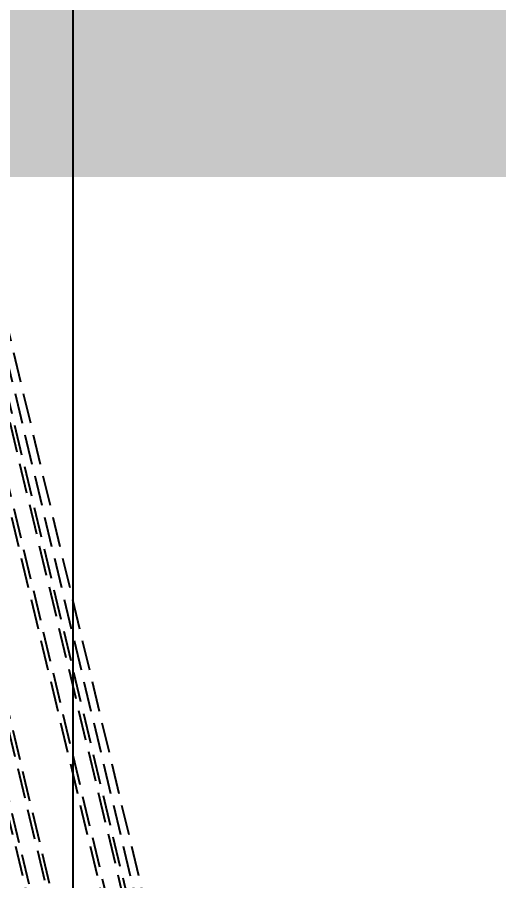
# Model space of a CAD drawing. Extents: x 220580 to 2027826, y -309201 to 71987.
# Drawn here: x 323719.9 to 323839.2, y -159703.3 to -159489 of the extents above; entities that cross this region are included whole.
import ezdxf

# ---------------------------------------------------------------- set-up
doc = ezdxf.new("R2010")
doc.units = 0
doc.linetypes.add('DASH', pattern=[0.35, 0.25, -0.1])
doc.linetypes.add('ZN-DASH', pattern=[0.35, 0.25, -0.1])
for name, color, linetype in [('!ZN1-填充-8', 8, 'Continuous'), ('!ZN5-铝材投影-112', 112, 'Continuous'), ('!ZN5-铝材断面-6', 6, 'Continuous'), ('20剖面图$0$A-SFCE', 30, 'Continuous'), ('3索引', 3, 'Continuous'), ('DIM', 173, 'Continuous')]:
    doc.layers.add(name, color=color, linetype=linetype)
doc.styles.add('DHTEXT-1', font='ROMANS.shx', dxfattribs={"width": 0.7, "bigfont": 'CHINESE.shx'})
doc.dimstyles.new('ZN200', dxfattribs={"dimscale": 200, "dimtxt": 2.5, "dimasz": 1.5, "dimexe": 1, "dimexo": 2, "dimgap": 0.9, "dimtad": 1, "dimdec": 0, "dimdsep": 46, "dimtxsty": 'DHTEXT-1', "dimblk": 'ARCHTICK', "dimcen": 2.5, "dimclrd": 173, "dimclre": 173, "dimclrt": 7, "dimazin": 2, "dimtfac": 1, "dimtdec": 0, "dimtix": 1, "dimtmove": 2, "dimatfit": 3, "dimfxl": 0, "dimtolj": 1, "dimtzin": 0, "dimarcsym": 0})

# ---------------------------------------------------------------- blocks, each defined once
blk = doc.blocks.new('20201207132729修')
at = {"layer": '!ZN1-填充-8', "linetype": 'ZN-DASH', "ltscale": 30}
for p, q in [((119.9, -364.35), (23.75, 38.31)), ((17.76, 33.28), (112.7, -364.35)), ((21.65, 34.21), (116.81, -364.35)), ((4.14, 30.03), (98.31, -364.35)), ((0.25, 29.1), (94.2, -364.35))]:
    blk.add_line(p, q, dxfattribs=at)
for points in [[(121.95, -364.35), (25.7, 38.78), (21.51, 37.78)], [(111.67, -364.35), (17.02, 32.08), (17.76, 33.28), (21.65, 34.21), (22.85, 33.47), (117.84, -364.35)], [(93.17, -364.35), (-0.49, 27.9), (0.25, 29.1), (4.14, 30.03), (5.34, 29.29), (99.34, -364.35)]]:
    blk.add_lwpolyline(points, dxfattribs=at)
blk = doc.blocks.new('20250828100304')
at = {"ltscale": 30}
blk.add_blockref('20201207132729修', (68.07, -43.15), dxfattribs=at)
blk = doc.blocks.new('20250828170426')
at = {"layer": '!ZN5-铝材投影-112'}
blk.add_line((-169.94, 6224.16), (-169.94, 5187.5), dxfattribs=at)
at = {"layer": '!ZN5-铝材断面-6', "ltscale": 50}
blk.add_blockref('20250828100304', (-289.94, 5810), dxfattribs=at)
blk = doc.blocks.new('_ArchTick')
at = {"color": 0, "linetype": 'ByBlock', "const_width": 0.4}
blk.add_lwpolyline([(-0.5, -0.5), (0.5, 0.5)], dxfattribs=at)
blk = doc.blocks.new('*D563')
at = {"layer": 'Defpoints', "color": 0, "ltscale": 2, "transparency": 16777216}
for p in [(323604.45, -159479.35), (325165.59, -159479.35), (323604.45, -160679.35)]:
    blk.add_point(p, dxfattribs=at)
at = {"layer": 'DIM', "color": 173, "linetype": 'ByBlock', "lineweight": -2, "ltscale": 2, "transparency": 16777216}
for p, q in [((325165.59, -159479.35), (325165.59, -159179.35)), ((324004.45, -159479.35), (325365.59, -159479.35)), ((325165.59, -160679.35), (325165.59, -159479.35)), ((324004.45, -160679.35), (325365.59, -160679.35)), ((325165.59, -160679.35), (325165.59, -160979.35))]:
    blk.add_line(p, q, dxfattribs=at)
at = {"layer": 'DIM', "color": 173, "lineweight": -2, "ltscale": 2, "transparency": 16777216, "xscale": 300, "yscale": 300, "zscale": 300}
for p, rotation in [((325165.59, -159479.35), 270), ((325165.59, -160679.35), 90)]:
    blk.add_blockref('_ArchTick', p, dxfattribs=dict(at, rotation=rotation))
at = {"layer": 'DIM', "color": 7, "ltscale": 2, "transparency": 16777216, "insert": (324735.59, -160079.35), "char_height": 500, "attachment_point": 5, "rotation": 90, "style": 'DHTEXT-1'}
blk.add_mtext('\\A1;1200', dxfattribs=at)
blk = doc.blocks.new('*D1210')
at = {"layer": 'Defpoints', "color": 0, "ltscale": 2, "transparency": 16777216}
for p in [(323604.45, -158629.35), (323604.45, -159479.35), (325165.59, -159479.35)]:
    blk.add_point(p, dxfattribs=at)
at = {"layer": 'DIM', "color": 173, "linetype": 'ByBlock', "lineweight": -2, "ltscale": 2, "transparency": 16777216}
for p, q in [((325165.59, -158629.35), (325165.59, -158329.35)), ((324004.45, -158629.35), (325365.59, -158629.35)), ((325165.59, -158629.35), (325165.59, -159479.35)), ((324004.45, -159479.35), (325365.59, -159479.35)), ((325165.59, -159479.35), (325165.59, -159779.35))]:
    blk.add_line(p, q, dxfattribs=at)
at = {"layer": 'DIM', "color": 173, "lineweight": -2, "ltscale": 2, "transparency": 16777216, "xscale": 300, "yscale": 300, "zscale": 300}
for p, rotation in [((325165.59, -158629.35), 270), ((325165.59, -159479.35), 90)]:
    blk.add_blockref('_ArchTick', p, dxfattribs=dict(at, rotation=rotation))
at = {"layer": 'DIM', "color": 7, "ltscale": 2, "transparency": 16777216, "insert": (324735.59, -159054.35), "char_height": 500, "attachment_point": 5, "rotation": 90, "style": 'DHTEXT-1'}
blk.add_mtext('\\A1;850', dxfattribs=at)

msp = doc.modelspace()

# ---------------------------------------------------------------- linework, layer by layer
at = {"layer": '3索引', "linetype": 'DASH', "ltscale": 1000, "const_width": 100}
msp.add_lwpolyline([(322979.89, -157138.03), (324480.22, -157138.03, -0.414214), (324680.22, -157338.03), (324680.22, -159278.68, -0.414214), (324480.22, -159478.68), (322979.89, -159478.68, -0.414214), (322779.89, -159278.68), (322779.89, -157338.03, -0.414214)], format="xyb", close=True, dxfattribs=at)

# ---------------------------------------------------------------- next in the draw order: block references
at = {"layer": '20剖面图$0$A-SFCE', "ltscale": 40}
msp.add_blockref('20250828170426', (323903.56, -165329.35), dxfattribs=at)

# ---------------------------------------------------------------- next in the draw order: dimensions: what is measured, and where the dimension line sits
at = {"layer": 'DIM', "ltscale": 2}
for p1, picture, middle in [((323604.45, -158629.35), '*D1210', (324735.59, -159054.35)), ((323604.45, -160679.35), '*D563', (324735.59, -160079.35))]:
    dim = msp.add_linear_dim(base=(325165.59, -159479.35), p1=p1, p2=(323604.45, -159479.35), angle=90, dimstyle='ZN200', dxfattribs=at)
    dim.commit()
    dim.dimension.update_dxf_attribs({"geometry": picture, "text_midpoint": middle})

doc.saveas('drawing.dxf')
